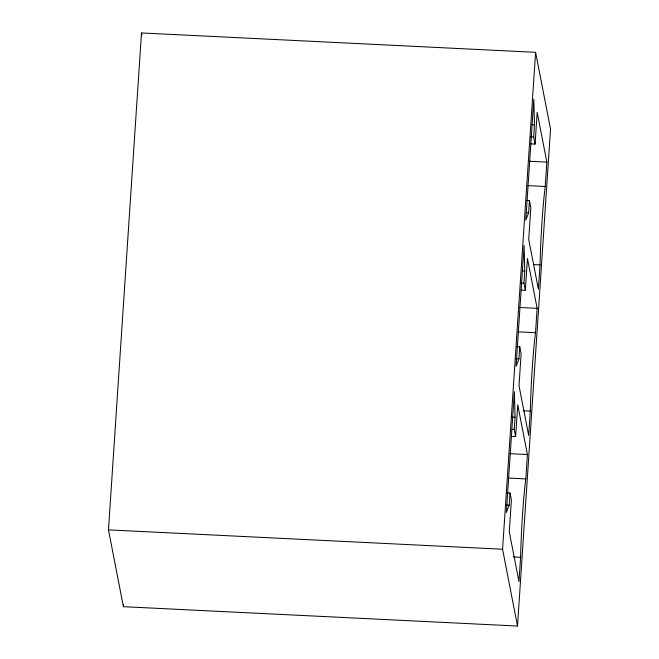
<?xml version="1.0" encoding="UTF-8"?>
<svg xmlns="http://www.w3.org/2000/svg" width="659" height="659" viewBox="0 0 659 659"><rect width="100%" height="100%" fill="white"/><g stroke="black" fill="none" stroke-linecap="round" stroke-linejoin="round"><path stroke-width="0.99" d="M108.471 529.869L141.496 32.95L535.602 52.316L550.529 129.131L517.504 626.05L123.398 606.684L108.471 529.869L502.57 549.235L517.504 626.05M123.398 606.684L123.538 604.632M502.57 549.235L535.602 52.316M511.524 436.34L515.626 436.538L514.242 429.429L515.05 417.246L514.374 391.718L506.351 512.504L509.209 505.181L510.017 492.998L506.944 492.85M521.244 290.125L525.347 290.322L523.963 283.213L524.77 271.03L524.094 245.502L516.063 366.289L518.93 358.966L519.737 346.782L516.656 346.634M530.956 143.909L535.067 144.107L533.683 136.998L534.49 124.815L533.815 99.287L525.783 220.073L528.642 212.758L529.457 200.567L526.376 200.418M515.626 436.538L517.735 404.758L527.414 454.545L525.8 478.912A69.195 4.514 -87.2 0 0 520.585 557.316L518.962 581.691L509.292 531.895L511.4 500.115L510.017 492.998M525.347 290.322L527.455 258.542L537.134 308.33L535.52 332.696A69.195 4.514 -87.2 0 0 530.306 411.101L528.683 435.475L519.004 385.68L521.121 353.899L519.737 346.782M535.067 144.107L537.176 112.327L546.855 162.114L545.232 186.481A69.195 4.514 -87.2 0 0 540.026 264.885L538.403 289.26L528.724 239.464L530.841 207.684L529.457 200.567M531.409 124.658L534.49 124.815M530.602 136.85L533.683 136.998M529.408 161.257L546.855 162.114M527.793 185.624L545.232 186.481M526.59 212.651L528.642 212.758M533.864 264.589L540.026 264.885M522.719 270.931L524.77 271.03M520.882 283.065L523.963 283.213M519.687 307.473L537.134 308.33M518.073 331.839L535.52 332.696M515.849 358.817L518.93 358.966M523.122 410.746L530.306 411.101M511.977 417.089L515.05 417.246M512.191 429.33L514.242 429.429M509.967 453.689L527.414 454.545M508.361 478.055L525.8 478.912M506.128 505.033L509.209 505.181M513.402 556.962L520.585 557.316M141.496 32.95L141.891 34.968"/></g></svg>
